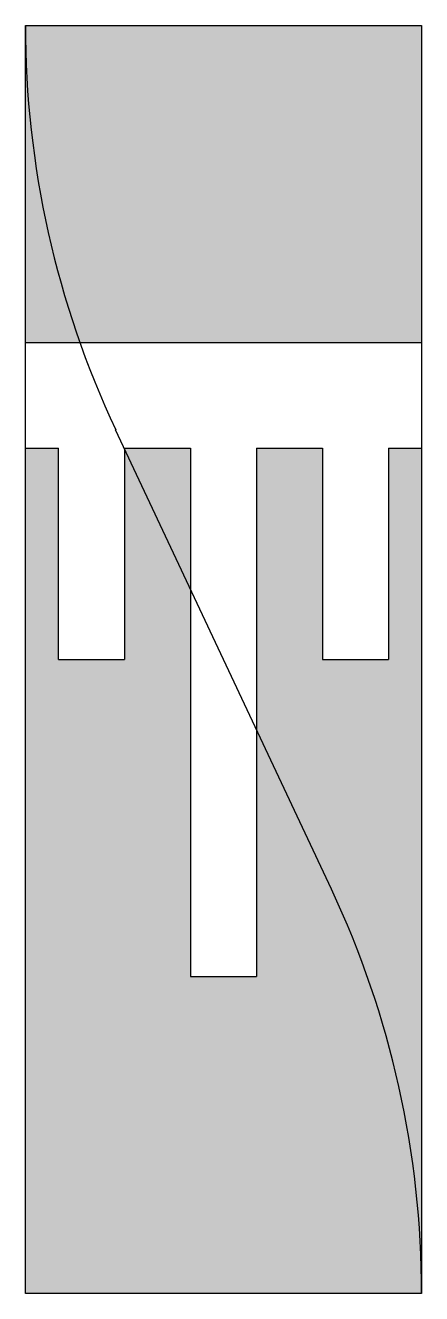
# Model space of a CAD drawing. Header units: metres. Extents: x 0 to 0.75, y 0 to 2.4.
import ezdxf

# ---------------------------------------------------------------- set-up
doc = ezdxf.new("R2010")
doc.units = ezdxf.units.M
doc.header["$LTSCALE"] = 0.2

msp = doc.modelspace()

# ---------------------------------------------------------------- hatches: boundary and pattern name
h = msp.add_hatch(color=254)
h.dxf.hatch_style = 1
h.paths.add_polyline_path([(0, 2.4), (0, 1.8), (0.1031, 1.8, -0.085003)])
h.paths.add_polyline_path([(0.75, 2.4), (0, 2.4, 0.085003), (0.1031, 1.8), (0.75, 1.8)])
h.paths.add_polyline_path([(0.3125, 1.3333), (0.1875, 1.5994), (0.1875, 1.2), (0.0625, 1.2), (0.0625, 1.6), (0, 1.6), (0, 0), (0.75, 0), (0.75, 0.0001, 0.110219), (0.5792, 0.7654), (0.4375, 1.0671), (0.4375, 0.6), (0.3125, 0.6)])
h.paths.add_polyline_path([(0.75, 1.6), (0.6875, 1.6), (0.6875, 1.2), (0.5625, 1.2), (0.5625, 1.6), (0.4375, 1.6), (0.4375, 1.0671), (0.5792, 0.7654, -0.110219), (0.75, 0.0001)])
h.paths.add_polyline_path([(0.3125, 1.6), (0.1875, 1.6), (0.1875, 1.5994), (0.3125, 1.3333)], flags=17)

# ---------------------------------------------------------------- linework, layer by layer
for p, q in [((0, 0), (0, 2.4)), ((0, 2.4), (0.75, 2.4)), ((0.75, 2.4), (0.75, 0)), ((0, 1.8), (0.75, 1.8)), ((0.5792, 0.7654), (0.1709, 1.6347)), ((0, 1.6), (0.0625, 1.6)), ((0.0625, 1.2), (0.0625, 1.6)), ((0.1875, 1.6), (0.3125, 1.6)), ((0.1875, 1.6), (0.1875, 1.2)), ((0.3125, 1.6), (0.3125, 0.6)), ((0.4375, 1.6), (0.5625, 1.6)), ((0.4375, 1.6), (0.4375, 0.6)), ((0.5625, 1.6), (0.5625, 1.2)), ((0.6875, 1.6), (0.75, 1.6)), ((0.6875, 1.6), (0.6875, 1.2)), ((0.0625, 1.2), (0.1875, 1.2)), ((0.5625, 1.2), (0.6875, 1.2)), ((0.3125, 0.6), (0.4375, 0.6)), ((0.75, 0), (0, 0))]:
    msp.add_line(p, q)
for centre, radius, start, end in [((1.8035, 2.4011), 1.8035, 180.0338, 205.1466), ((-1.05, 0.0001), 1.8, 359.9956, 25.1587)]:
    msp.add_arc(centre, radius, start, end)

doc.saveas('drawing.dxf')
